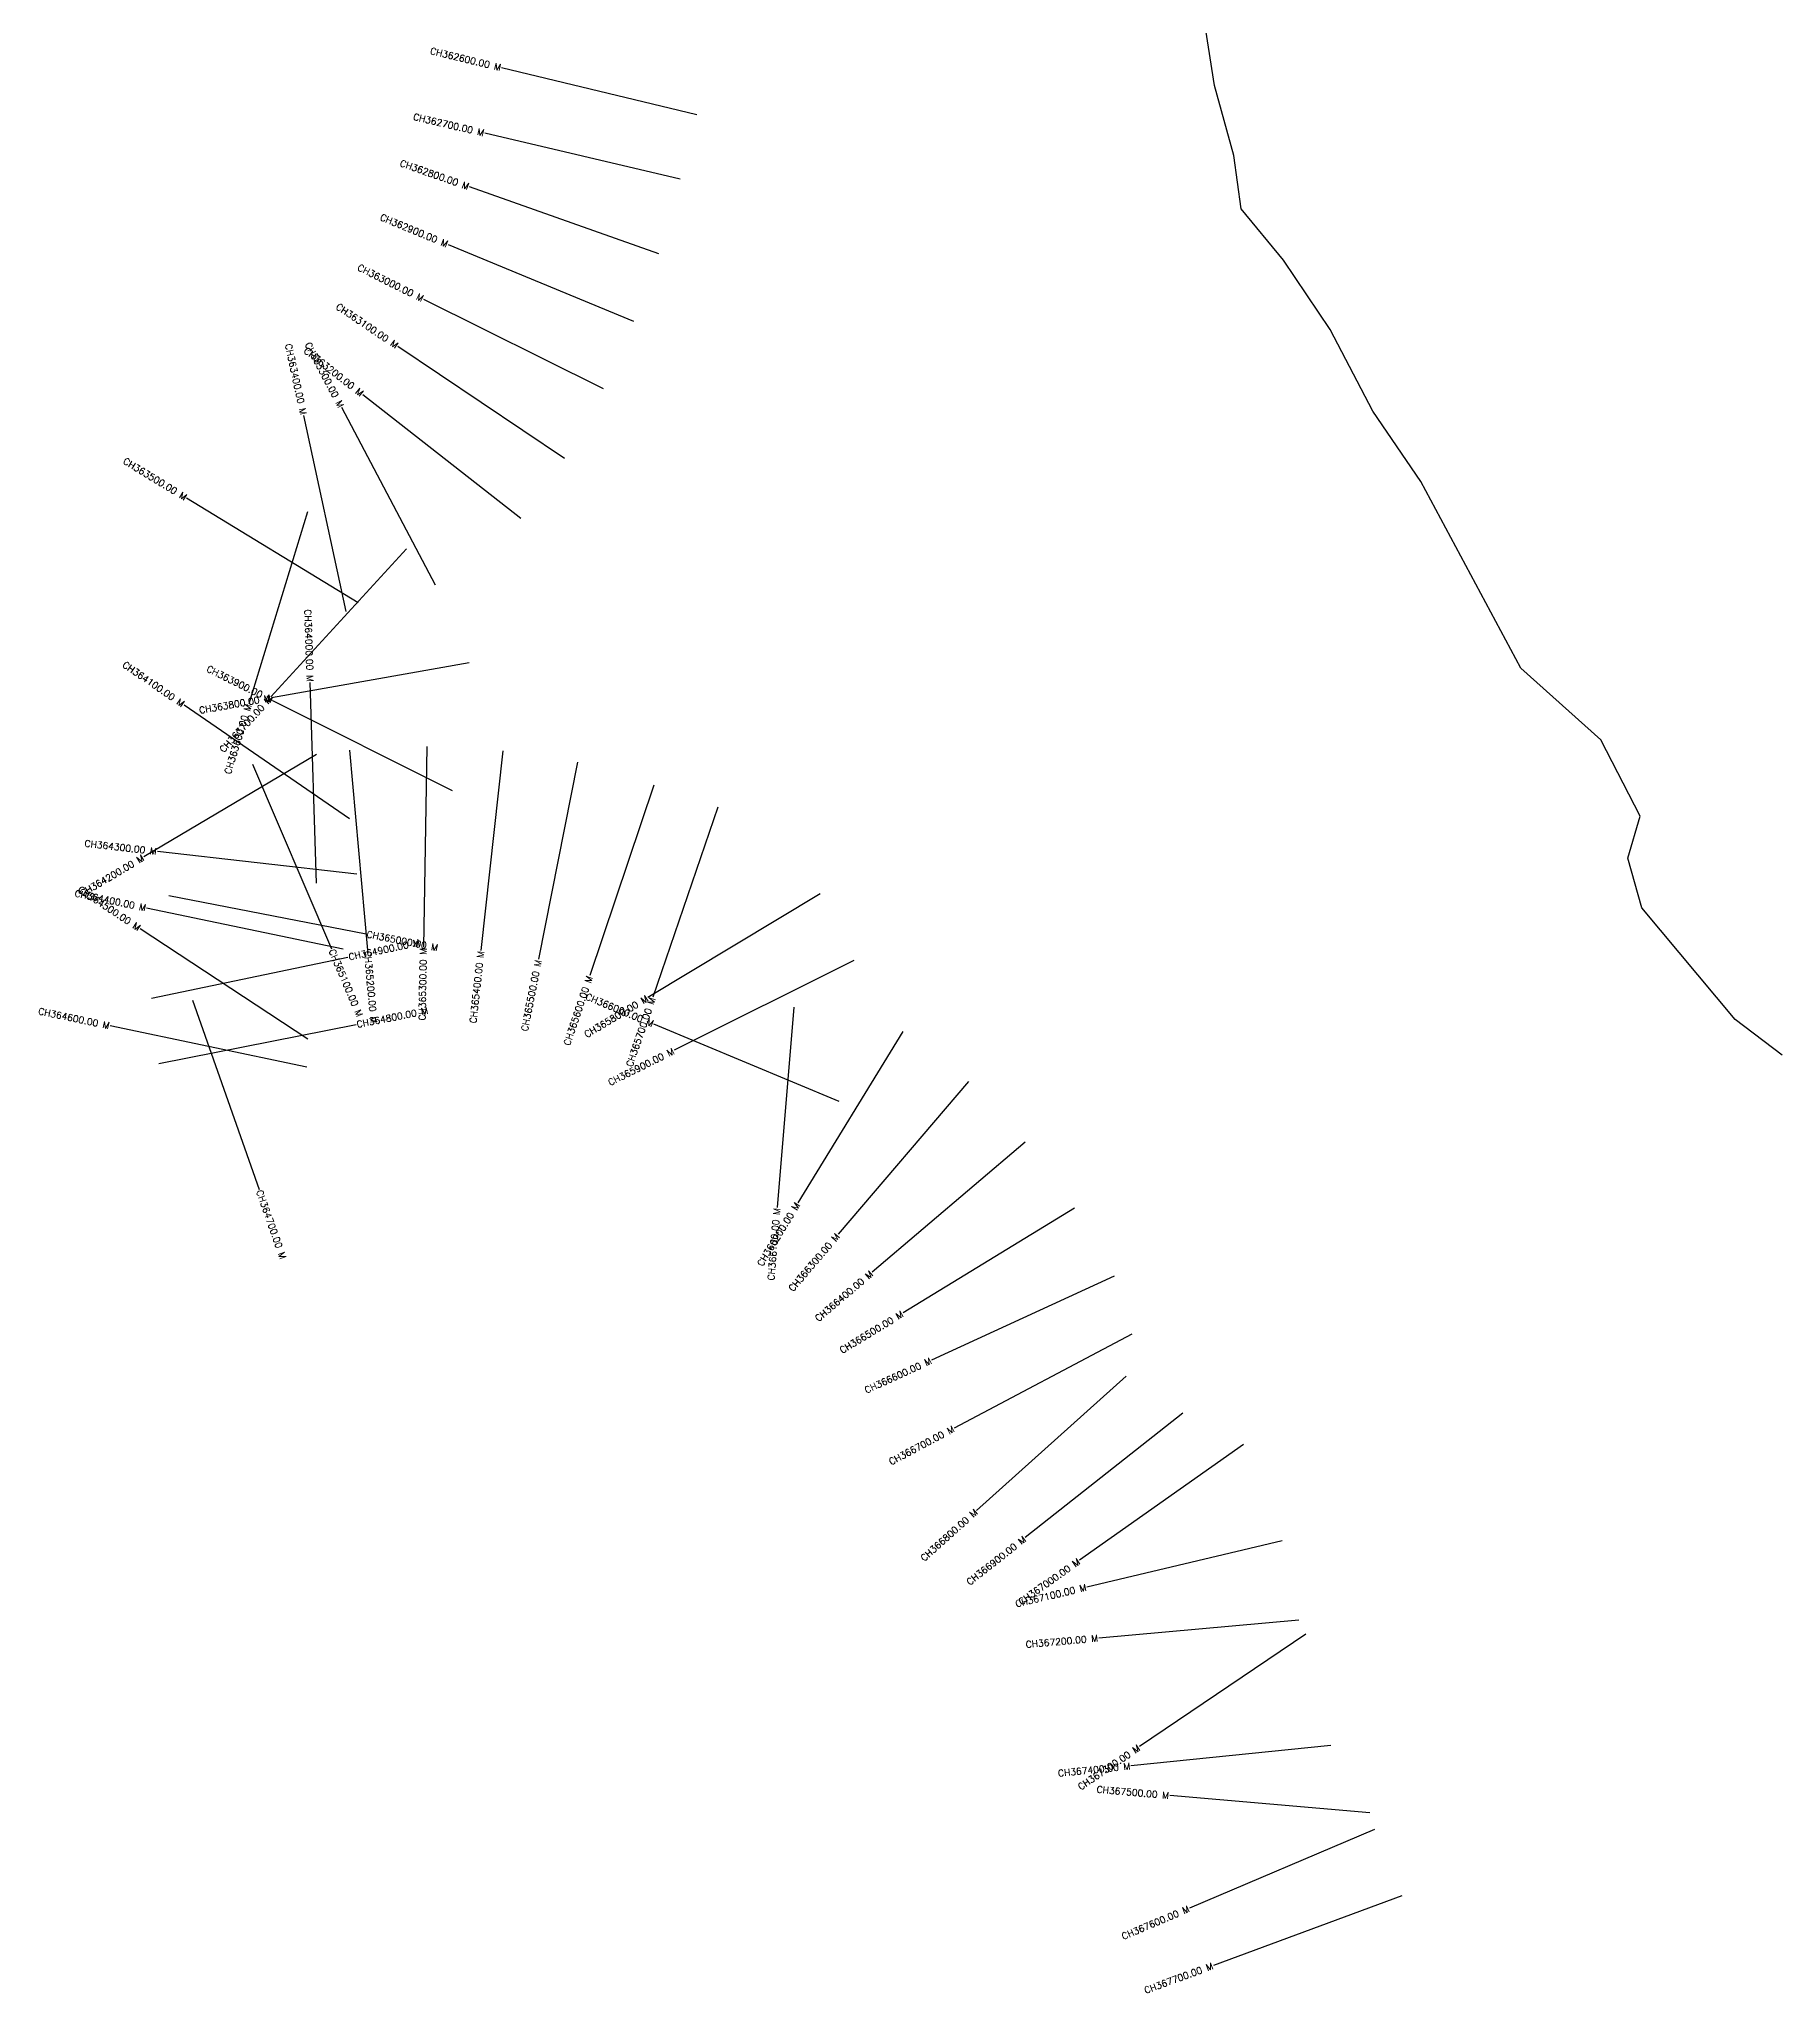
# Model space of a CAD drawing. Header units: metres. Extents: x 297192 to 302393, y 1968682 to 1973179.
# Drawn here: x 297192 to 299792, y 1968682 to 1971601 of the extents above; entities that cross this region are included whole.
import ezdxf
from ezdxf.enums import TextEntityAlignment as Align

# ---------------------------------------------------------------- set-up
doc = ezdxf.new("R2010")
doc.units = ezdxf.units.M
doc.header["$MEASUREMENT"] = 0
doc.layers.add('CS', color=134, linetype='Continuous')
doc.layers.add('CSMark', color=6, linetype='Continuous')
doc.styles.get("Standard").update_dxf_attribs({"font": 'simplex.shx'})

msp = doc.modelspace()

# ---------------------------------------------------------------- linework, layer by layer
at = {"color": 6, "flags": 128}
msp.add_lwpolyline([(299795.4, 1970083), (299725.5, 1970136), (299585.8, 1970302.7), (299565.2, 1970377), (299583.3, 1970439.7), (299524.5, 1970553.9), (299405, 1970660.9), (299255.8, 1970939.6), (299184, 1971045.1), (299120.2, 1971167), (299050.6, 1971270.6), (298987.3, 1971347.1), (298976.4, 1971426.7), (298947.4, 1971531.2), (298929.5, 1971646.2)], dxfattribs=at)
at = {"layer": 'CS'}
for p, q in [((298174.3, 1971487.6), (297882.6, 1971557.9)), ((298149.5, 1971391.7), (297857.5, 1971460.1)), ((298117.6, 1971280), (297834.7, 1971379.8)), ((298080.2, 1971178.6), (297803.1, 1971293.6)), ((298035, 1971078), (297766.4, 1971211.8)), ((297976.5, 1970974), (297727.6, 1971141.5)), ((297911.4, 1970884.3), (297675.3, 1971069.5)), ((297650.7, 1970745.4), (297587.2, 1971038.6)), ((297784.1, 1970784.9), (297644, 1971050.2)), ((297668.4, 1970758.7), (297412.2, 1970914.8)), ((297592.9, 1970894.6), (297505.1, 1970607.7)), ((297740.8, 1970839), (297537.9, 1970617.9)), ((297834.2, 1970668.7), (297538.7, 1970616.8)), ((297606.4, 1970339.6), (297596.7, 1970639.5)), ((297655.5, 1970435.8), (297408.3, 1970605.7)), ((297809.3, 1970477.9), (297541, 1970612.1)), ((297655.4, 1970538.5), (297682.2, 1970239.7)), ((297771.2, 1970544), (297765.8, 1970244)), ((297606.3, 1970532), (297348.2, 1970379.1)), ((297510.8, 1970517.5), (297628.4, 1970241.5)), ((297884.7, 1970537.4), (297851.8, 1970239.3)), ((297996.1, 1970520.4), (297937.9, 1970226.1)), ((298110.3, 1970485.9), (298014.6, 1970201.6)), ((298205.7, 1970453.4), (298108.6, 1970169.6)), ((297666.6, 1970353), (297368.5, 1970387)), ((297385.7, 1970321.2), (297680.2, 1970264)), ((298358.3, 1970323.8), (298101.2, 1970169.1)), ((297646, 1970241), (297352.3, 1970302.5)), ((297593.2, 1970106.5), (297342.7, 1970271.6)), ((297359.5, 1970167.9), (297653.2, 1970229.1)), ((298408.8, 1970224.4), (298140.5, 1970090.1)), ((297420.8, 1970164.9), (297520.3, 1969881.9)), ((298319.3, 1970154.4), (298294.1, 1969855.4)), ((297591.5, 1970064.8), (297297.8, 1970126.4)), ((297370.8, 1970070.4), (297665.2, 1970128.4)), ((298386.9, 1970013.5), (298110, 1970128.9)), ((298482.1, 1970117.9), (298325.2, 1969862.1)), ((298580.3, 1970043.2), (298385.4, 1969815.2)), ((298664.7, 1969953), (298436.2, 1969758.6)), ((298738.4, 1969854.1), (298482.3, 1969697.7)), ((298797.7, 1969752.6), (298525.1, 1969627.3)), ((298824, 1969666.1), (298558.9, 1969525.7)), ((298815.5, 1969603), (298592.2, 1969402.6)), ((298900.4, 1969547.8), (298664.9, 1969362)), ((298991, 1969501.1), (298746, 1969328.1)), ((299048.9, 1969357.4), (298757, 1969288.2)), ((299073.4, 1969238.7), (298774.6, 1969212)), ((299084.2, 1969217.8), (298835.7, 1969049.7)), ((299121.2, 1969051.3), (298822.7, 1969020.9)), ((299179.6, 1968950.6), (298880.7, 1968976.6)), ((299186.4, 1968925.8), (298910.3, 1968808.4)), ((299227.4, 1968826.6), (298945.9, 1968723))]:
    msp.add_line(p, q, dxfattribs=at)

# ---------------------------------------------------------------- texts
at = {"layer": 'CSMark'}
for s, rotation, p in [('CH362600.00 M', 346.449, (297881.7, 1971558.1)), ('CH362700.00 M', 346.8097, (297856.5, 1971460.4)), ('CH362800.00 M', 340.5857, (297833.7, 1971380.1)), ('CH362900.00 M', 337.4725, (297802.1, 1971293.9)), ('CH363000.00 M', 333.5149, (297765.5, 1971212.2)), ('CH363100.00 M', 326.0623, (297726.8, 1971142.1)), ('CH363400.00 M', 282.2358, (297586.9, 1971039.6)), ('CH363200.00 M', 321.8897, (297674.5, 1971070.1)), ('CH363300.00 M', 297.843, (297643.5, 1971051)), ('CH363500.00 M', 328.6558, (297411.3, 1970915.3)), ('CH364000.00 M', 271.8579, (297596.7, 1970640.5)), ('CH364100.00 M', 325.4877, (297407.4, 1970606.3)), ('CH363900.00 M', 333.4215, (297540.1, 1970612.6)), ('CH363800.00 M', 9.9654, (297537.8, 1970616.6)), ('CH363700.00 M', 47.4542, (297537.3, 1970617.2)), ('CH363600.00 M', 72.9804, (297504.8, 1970606.8)), ('CH364300.00 M', 353.5048, (297367.5, 1970387.1)), ('CH364200.00 M', 30.6412, (297347.4, 1970378.6)), ('CH364500.00 M', 326.603, (297341.9, 1970272.1)), ('CH364400.00 M', 348.1801, (297351.4, 1970302.7)), ('CH365300.00 M', 88.9726, (297765.8, 1970243)), ('CH365400.00 M', 83.7016, (297851.7, 1970238.3)), ('CH365500.00 M', 78.8146, (297937.7, 1970225.1)), ('CH365600.00 M', 71.4061, (298014.3, 1970200.6)), ('CH365800.00 M', 31.0356, (298100.4, 1970168.6)), ('CH366000.00 M', 337.3695, (298109.1, 1970129.3)), ('CH365700.00 M', 71.1142, (298108.2, 1970168.6)), ('CH364600.00 M', 348.1549, (297296.9, 1970126.6)), ('CH365900.00 M', 26.579, (298139.6, 1970089.7)), ('CH366200.00 M', 58.4717, (298324.7, 1969861.3)), ('CH366100.00 M', 85.1823, (298294, 1969854.4)), ('CH366300.00 M', 49.4876, (298384.7, 1969814.4)), ('CH366400.00 M', 40.3915, (298435.5, 1969758)), ('CH366500.00 M', 31.4058, (298481.5, 1969697.2)), ('CH366600.00 M', 24.6749, (298524.2, 1969626.9)), ('CH366700.00 M', 27.9108, (298558, 1969525.2)), ('CH366800.00 M', 41.9124, (298591.5, 1969402)), ('CH366900.00 M', 38.2821, (298664.1, 1969361.3)), ('CH367000.00 M', 35.2331, (298745.1, 1969327.5)), ('CH367100.00 M', 13.3334, (298756, 1969287.9)), ('CH367200.00 M', 5.1109, (298773.6, 1969211.9)), ('CH367300.00 M', 34.0725, (298834.9, 1969049.1)), ('CH367400.00 M', 5.8084, (298821.7, 1969020.8)), ('CH367500.00 M', 355.0423, (298879.7, 1968976.7)), ('CH367600.00 M', 23.0434, (298909.4, 1968808)), ('CH367700.00 M', 20.2134, (298944.9, 1968722.6))]:
    msp.add_text(s, height=10, rotation=rotation, dxfattribs=at).set_placement(p, align=Align.MIDDLE_RIGHT)
for s, rotation, p in [('CH364900.00 M', 11.7577, (297654.2, 1970229.3)), ('CH365000.00 M', 348.9959, (297681.2, 1970263.8)), ('CH365100.00 M', 293.0789, (297628.8, 1970240.6)), ('CH365200.00 M', 275.1319, (297682.3, 1970238.7)), ('CH364800.00 M', 11.1464, (297666.2, 1970128.6)), ('CH364700.00 M', 289.3602, (297520.6, 1969881))]:
    msp.add_text(s, height=10, rotation=rotation, dxfattribs=at).set_placement(p, align=Align.MIDDLE_LEFT)

doc.saveas('drawing.dxf')
